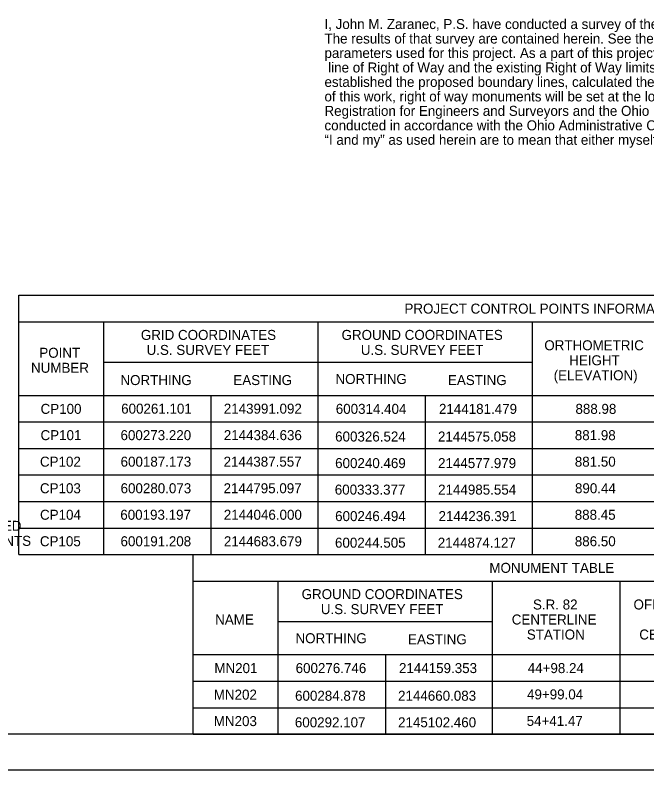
# Model space of a CAD drawing. Extents: x -0.7 to 34, y 0 to 22.
# Drawn here: x 13.97 to 22.82, y 0 to 10.56 of the extents above; entities that cross this region are included whole.
import ezdxf

# ---------------------------------------------------------------- set-up
doc = ezdxf.new("R2010")
doc.units = 0
for name, color, linetype in [('DR_X_Erosion_Control', 7, 'Continuous'), ('SH_Border', 7, 'Continuous'), ('SH_Cut_Line', 7, 'Continuous')]:
    doc.layers.add(name, color=color, linetype=linetype)

msp = doc.modelspace()

# ---------------------------------------------------------------- linework, layer by layer
at = {"layer": 'DR_X_Erosion_Control'}
for p, q in [((14.022, 6.271), (28.254, 6.271)), ((15.215, 3.014), (15.215, 6.271)), ((18.215, 3.014), (18.215, 6.271)), ((21.215, 3.014), (21.215, 6.271)), ((15.215, 5.706), (21.215, 5.706)), ((14.022, 5.242), (28.254, 5.242)), ((16.715, 3.014), (16.715, 5.242)), ((19.719, 3.014), (19.719, 5.242)), ((14.022, 4.871), (28.254, 4.871)), ((14.022, 4.499), (28.254, 4.499)), ((14.022, 4.128), (28.254, 4.128)), ((14.022, 3.757), (28.254, 3.757)), ((14.022, 3.385), (28.254, 3.385)), ((14.022, 3.014), (28.254, 3.014)), ((16.463, 2.643), (28.254, 2.643)), ((17.655, 0.5), (17.655, 2.643)), ((20.655, 0.5), (20.655, 2.643)), ((22.442, 0.5), (22.442, 2.643)), ((17.655, 2.078), (20.655, 2.078)), ((16.463, 1.614), (28.254, 1.614)), ((19.16, 0.5), (19.16, 1.614)), ((16.463, 1.243), (28.254, 1.243)), ((16.463, 0.871), (28.254, 0.871)), ((16.463, 0.5), (28.254, 0.5))]:
    msp.add_line(p, q, dxfattribs=at)
for points in [[(14.022, 3.014), (14.022, 6.642), (28.254, 6.642)], [(16.463, 0.5), (16.463, 3.014), (28.254, 3.014)]]:
    msp.add_lwpolyline(points, dxfattribs=at)
at = {"layer": 'SH_Border'}
msp.add_lwpolyline([(1.5, 21.5), (33.5, 21.5), (33.5, 0.5), (1.5, 0.5)], close=True, dxfattribs=at)
at = {"layer": 'SH_Cut_Line'}
msp.add_lwpolyline([(0, 0), (34, 0), (34, 22), (0, 22)], close=True, dxfattribs=at)

# ---------------------------------------------------------------- texts
at = {"layer": 'DR_X_Erosion_Control'}
for s, p in [('I, John M. Zaranec, P.S. have conducted a survey of the existing conditions for the Ohio Department of Transportation between Oct. 2022 and Dec. 2022.  ', (18.303, 10.369)), ('The results of that survey are contained herein. See the Survey Parameters note affixed to these plans for the horizontal and vertical survey ', (18.303, 10.166)), ('parameters used for this project. As a part of this project, I have reestablished the locations of the existing boundary lines, the existing center', (18.303, 9.964)), (' line of Right of Way and the existing Right of Way limits as necessary for the property takes contained herein. As a part of this project I have ', (18.303, 9.761)), ('established the proposed boundary lines, calculated the Gross Take, present road occupied (PRO), Net Take and Net Residue herein. As a part ', (18.303, 9.559)), ('of this work, right of way monuments will be set at the locations shown herein per the Memorandum of Understanding between the Board of ', (18.303, 9.356)), ('Registration for Engineers and Surveyors and the Ohio Department of Transportation dated 9-22-2010.  All of my work contained herein was ', (18.303, 9.154)), ('conducted in accordance with the Ohio Administrative Code Chapter 4733-37 Standards for Boundary Surveys unless so noted. The words ', (18.303, 8.951)), ('“I and my” as used herein are to mean that either myself or someone working under my direct supervision.', (18.303, 8.749)), ('PROJECT CONTROL POINTS INFORMATION', (19.423, 6.386)), ('GRID COORDINATES', (15.732, 6.018)), ('GROUND COORDINATES', (18.542, 6.018)), ('U.S. SURVEY FEET', (15.812, 5.808)), ('U.S. SURVEY FEET', (18.812, 5.808)), ('ORTHOMETRIC', (21.381, 5.873)), ('POINT', (14.31, 5.768)), ('HEIGHT', (21.729, 5.663)), ('NUMBER', (14.194, 5.558)), ('(ELEVATION)', (21.512, 5.453)), ('NORTHING', (15.446, 5.386)), ('EASTING', (17.027, 5.386)), ('NORTHING', (18.457, 5.401)), ('EASTING', (20.032, 5.386)), ('CP100', (14.328, 4.983)), ('600261.101', (15.456, 4.986)), ('2143991.092', (16.893, 4.986)), ('600314.404', (18.461, 4.983)), ('2144181.479', (19.906, 4.983)), ('888.98', (21.817, 4.983)), ('CP101', (14.327, 4.615)), ('600273.220', (15.447, 4.615)), ('2144384.636', (16.893, 4.615)), ('881.98', (21.808, 4.615)), ('600326.524', (18.452, 4.596)), ('2144575.058', (19.892, 4.596)), ('CP102', (14.319, 4.244)), ('600187.173', (15.448, 4.244)), ('2144387.557', (16.89, 4.244)), ('600240.469', (18.452, 4.224)), ('2144577.979', (19.893, 4.224)), ('881.50', (21.808, 4.244)), ('CP103', (14.319, 3.872)), ('600280.073', (15.448, 3.872)), ('2144795.097', (16.89, 3.872)), ('600333.377', (18.447, 3.853)), ('2144985.554', (19.894, 3.853)), ('890.44', (21.81, 3.872)), ('CP104', (14.32, 3.501)), ('600193.197', (15.444, 3.501)), ('2144046.000', (16.893, 3.501)), ('600246.494', (18.452, 3.482)), ('2144236.391', (19.9, 3.482)), ('888.45', (21.807, 3.501)), ('SETTING OF ALL MONUMENTS SHALL BE PERFORMED BY A SURVEYOR REGISTERED', (6.227, 3.346)), ('IN THE STATE OF OHIO.  THE MONUMENT ASSEMBLIES AND REFERENCE MONUMENTS', (6.227, 3.136)), ('CP105', (14.318, 3.13)), ('600191.208', (15.447, 3.13)), ('2144683.679', (16.894, 3.13)), ('600244.505', (18.45, 3.11)), ('2144874.127', (19.889, 3.11)), ('886.50', (21.808, 3.13)), ('MONUMENT TABLE', (20.612, 2.758)), ('GROUND COORDINATES', (17.983, 2.39)), ('S.R. 82 ', (21.222, 2.245)), ('OFFSET FROM', (22.63, 2.245)), ('U.S. SURVEY FEET', (18.252, 2.18)), ('NAME', (16.772, 2.035)), ('CENTERLINE ', (20.925, 2.035)), ('NORTHING', (17.897, 1.773)), ('STATION', (21.136, 1.825)), ('CENTERLINE', (22.711, 1.825)), ('EASTING', (19.473, 1.758)), ('MN201', (16.761, 1.355)), ('600276.746', (17.899, 1.355)), ('2144159.353', (19.346, 1.355)), ('44+98.24', (21.149, 1.355)), ('MN202', (16.753, 0.984)), ('600284.878', (17.891, 0.968)), ('2144660.083', (19.333, 0.968)), ('49+99.04', (21.139, 0.987)), ('MN203', (16.753, 0.613)), ('54+41.47', (21.134, 0.616)), ('600292.107', (17.888, 0.596)), ('2145102.460', (19.333, 0.596))]:
    msp.add_text(s, height=0.14, dxfattribs=at).set_placement(p)

doc.saveas('drawing.dxf')
